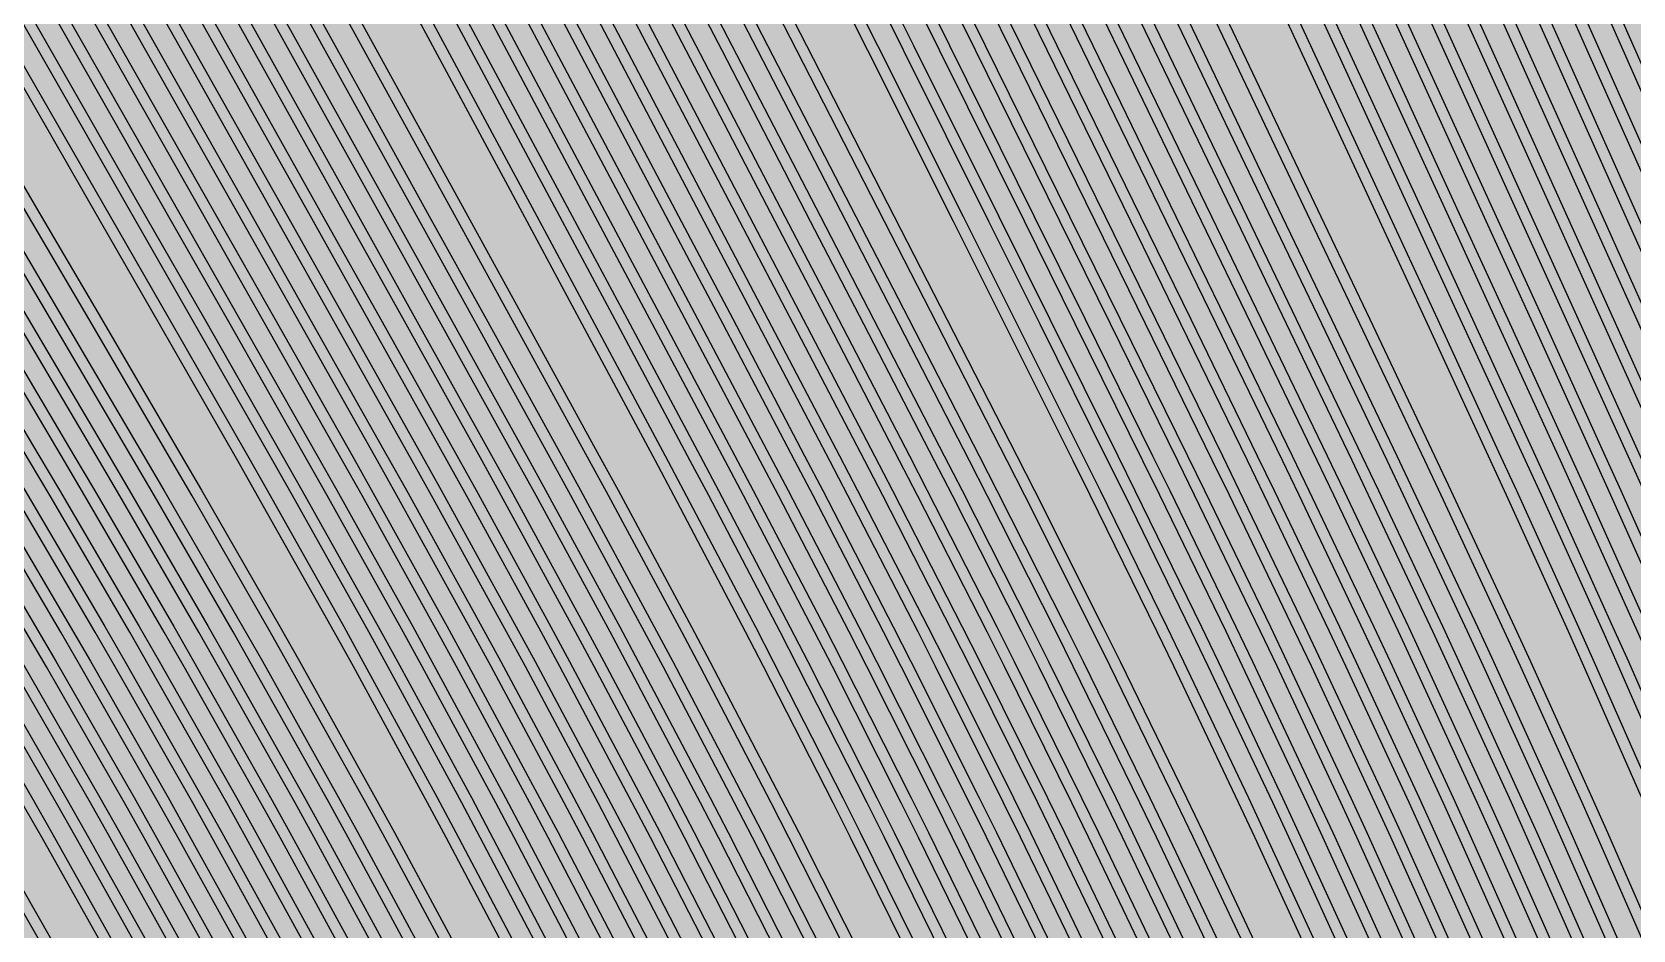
# Model space of a CAD drawing. Header units: metres. Extents: x -7220 to 10980, y -29667 to 1833.
# Drawn here: x 455.7 to 748.4, y -16540.7 to -16376.7 of the extents above; entities that cross this region are included whole.
import ezdxf

# ---------------------------------------------------------------- set-up
doc = ezdxf.new("R2010")
doc.units = ezdxf.units.M
doc.layers.add('Metal1', color=4, linetype='CONTINUOUS')
doc.layers.add('Polyimide', color=7, linetype='CONTINUOUS')

msp = doc.modelspace()

# ---------------------------------------------------------------- hatches: boundary and pattern name
at = {"layer": 'Polyimide'}
msp.add_hatch(color=7, dxfattribs=at).paths.add_polyline_path([(4099.45, -13861.55), (4142.64, -14152.77), (4214.18, -14438.35), (4313.36, -14715.55), (4439.24, -14981.69), (4590.59, -15234.21), (4765.97, -15470.68), (4963.68, -15688.82), (5181.82, -15886.53), (5418.29, -16061.91), (5670.81, -16213.26), (5936.95, -16339.14), (6214.15, -16438.32), (6499.73, -16509.85), (6790.95, -16553.05), (7085, -16567.5), (9980.38, -16567.5), (10058.79, -16571.35), (10136.45, -16582.87), (10212.6, -16601.95), (10286.52, -16628.4), (10357.49, -16661.96), (10424.83, -16702.32), (10487.89, -16749.09), (10546.06, -16801.81), (10598.78, -16859.98), (10645.55, -16923.04), (10685.91, -16990.38), (10719.48, -17061.35), (10745.93, -17135.27), (10765, -17211.43), (10776.52, -17289.08), (10780.38, -17367.5), (10780.38, -21957.3), (10741.61, -22012.91), (10705.97, -22070.59), (10673.58, -22130.14), (10644.53, -22191.39), (10618.92, -22254.16), (10596.82, -22318.25), (10578.3, -22383.46), (10563.41, -22449.6), (10552.21, -22516.46), (10544.72, -22583.84), (10540.97, -22651.53), (10540.97, -22719.32), (10544.72, -22787.01), (10552.21, -22854.38), (10563.41, -22921.24), (10578.3, -22987.38), (10596.82, -23052.6), (10618.92, -23116.68), (10644.53, -23179.45), (10673.58, -23240.71), (10705.97, -23300.26), (10741.61, -23357.93), (10780.38, -23413.54), (10780.38, -28667.5), (10776.52, -28745.91), (10765, -28823.57), (10745.93, -28899.73), (10719.48, -28973.65), (10685.91, -29044.62), (10645.55, -29111.96), (10598.78, -29175.01), (10546.06, -29233.19), (10487.89, -29285.91), (10424.83, -29332.68), (10357.49, -29373.04), (10286.52, -29406.6), (10212.6, -29433.05), (10136.45, -29452.13), (10058.79, -29463.65), (9980.38, -29467.5), (-6219.63, -29467.5), (-6298.04, -29463.65), (-6375.7, -29452.13), (-6451.85, -29433.05), (-6525.77, -29406.6), (-6596.74, -29373.04), (-6664.08, -29332.68), (-6727.14, -29285.91), (-6785.31, -29233.19), (-6838.03, -29175.01), (-6884.8, -29111.96), (-6925.16, -29044.62), (-6958.73, -28973.65), (-6985.18, -28899.73), (-7004.25, -28823.57), (-7015.77, -28745.91), (-7019.63, -28667.5), (-7019.63, -23426.32), (-6979.36, -23370.07), (-6942.33, -23311.63), (-6908.66, -23251.2), (-6878.45, -23188.96), (-6851.81, -23125.12), (-6828.81, -23059.88), (-6809.53, -22993.44), (-6794.04, -22926.02), (-6782.37, -22857.83), (-6774.57, -22789.09), (-6770.67, -22720.02), (-6770.67, -22650.84), (-6774.57, -22581.77), (-6782.37, -22513.03), (-6794.04, -22444.84), (-6809.53, -22377.42), (-6828.81, -22310.98), (-6851.81, -22245.74), (-6878.45, -22181.89), (-6908.66, -22119.66), (-6942.33, -22059.22), (-6979.36, -22000.79), (-7019.63, -21944.54), (-7019.63, -17367.5), (-7015.77, -17289.08), (-7004.25, -17211.43), (-6985.18, -17135.27), (-6958.73, -17061.35), (-6925.16, -16990.38), (-6884.8, -16923.04), (-6838.03, -16859.98), (-6785.31, -16801.81), (-6727.14, -16749.09), (-6664.08, -16702.32), (-6596.74, -16661.96), (-6525.77, -16628.4), (-6451.85, -16601.95), (-6375.7, -16582.87), (-6298.04, -16571.35), (-6219.63, -16567.5), (-3314, -16567.5), (-3019.95, -16553.05), (-2728.73, -16509.85), (-2443.15, -16438.32), (-2165.95, -16339.14), (-1899.81, -16213.26), (-1647.29, -16061.91), (-1410.82, -15886.53), (-1192.68, -15688.82), (-994.97, -15470.68), (-819.59, -15234.21), (-668.24, -14981.69), (-542.36, -14715.55), (-443.18, -14438.35), (-371.64, -14152.77), (-328.45, -13861.55), (-314, -13567.5), (-314, -13373.48), (-317.45, -13328.11), (-327.72, -13283.78), (-344.58, -13241.52), (-367.63, -13202.3), (-396.35, -13167.01), (-430.08, -13136.47), (-468.03, -13111.38), (-509.35, -13092.32), (-509.35, -13092.32), (-578.18, -13061.27), (-642.2, -13021.24), (-700.26, -12972.96), (-751.3, -12917.31), (-794.39, -12855.3), (-828.74, -12788.06), (-853.73, -12716.8), (-868.91, -12642.84), (-874, -12567.5), (-868.91, -12492.16), (-853.73, -12418.19), (-828.74, -12346.94), (-794.39, -12279.7), (-751.3, -12217.69), (-700.26, -12162.04), (-642.2, -12113.76), (-578.18, -12073.73), (-509.35, -12042.68), (-509.35, -12042.68), (-468.03, -12023.62), (-430.08, -11998.53), (-396.35, -11967.99), (-367.63, -11932.7), (-344.58, -11893.47), (-327.72, -11851.21), (-317.45, -11806.89), (-314, -11761.52), (-314, -11074.31), (-317.45, -11028.94), (-327.72, -10984.62), (-344.58, -10942.36), (-367.63, -10903.13), (-396.35, -10867.84), (-430.08, -10837.3), (-468.03, -10812.21), (-509.35, -10793.16), (-509.35, -10793.16), (-578.18, -10762.1), (-642.2, -10722.07), (-700.26, -10673.8), (-751.3, -10618.15), (-794.39, -10556.13), (-828.74, -10488.89), (-853.73, -10417.64), (-868.91, -10343.67), (-874, -10268.33), (-868.91, -10192.99), (-853.73, -10119.03), (-828.74, -10047.77), (-794.39, -9980.53), (-751.3, -9918.52), (-700.26, -9862.87), (-642.2, -9814.59), (-578.18, -9774.56), (-509.35, -9743.51), (-509.35, -9743.51), (-468.03, -9724.45), (-430.08, -9699.36), (-396.35, -9668.82), (-367.63, -9633.53), (-344.58, -9594.31), (-327.72, -9552.05), (-317.45, -9507.72), (-314, -9462.35), (-314, -8775.14), (-317.45, -8729.78), (-327.72, -8685.45), (-344.58, -8643.19), (-367.63, -8603.96), (-396.35, -8568.68), (-430.08, -8538.14), (-468.03, -8513.05), (-509.35, -8493.99), (-509.35, -8493.99), (-578.18, -8462.94), (-642.2, -8422.91), (-700.26, -8374.63), (-751.3, -8318.98), (-794.39, -8256.97), (-828.74, -8189.73), (-853.73, -8118.47), (-868.91, -8044.5), (-874, -7969.17), (-868.91, -7893.83), (-853.73, -7819.86), (-828.74, -7748.61), (-794.39, -7681.36), (-751.3, -7619.35), (-700.26, -7563.7), (-642.2, -7515.42), (-578.18, -7475.4), (-509.35, -7444.34), (-509.35, -7444.34), (-468.03, -7425.28), (-430.08, -7400.2), (-396.35, -7369.66), (-367.63, -7334.37), (-344.58, -7295.14), (-327.72, -7252.88), (-317.45, -7208.56), (-314, -7163.19), (-314, -6475.98), (-317.45, -6430.61), (-327.72, -6386.29), (-344.58, -6344.02), (-367.63, -6304.8), (-396.35, -6269.51), (-430.08, -6238.97), (-468.03, -6213.88), (-509.35, -6194.82), (-509.35, -6194.82), (-578.18, -6163.77), (-642.2, -6123.74), (-700.26, -6075.46), (-751.3, -6019.81), (-794.39, -5957.8), (-828.74, -5890.56), (-853.73, -5819.31), (-868.91, -5745.34), (-874, -5670), (-868.91, -5594.66), (-853.73, -5520.69), (-828.74, -5449.44), (-794.39, -5382.2), (-751.3, -5320.19), (-700.26, -5264.54), (-642.2, -5216.26), (-578.18, -5176.23), (-509.35, -5145.18), (-509.35, -5145.18), (-468.03, -5126.12), (-430.08, -5101.03), (-396.35, -5070.49), (-367.63, -5035.2), (-344.58, -4995.98), (-327.72, -4953.71), (-317.45, -4909.39), (-314, -4864.02), (-314, 380), (-314, 1532.5), (-269, 1532.5), (-268.78, 1525.63), (-268.1, 1518.79), (-266.98, 1512.02), (-265.42, 1505.32), (-263.43, 1498.75), (-261.01, 1492.32), (-258.17, 1486.06), (-254.93, 1480), (-251.3, 1474.17), (-247.3, 1468.58), (-242.94, 1463.27), (-238.25, 1458.25), (-233.23, 1453.56), (-227.92, 1449.2), (-222.33, 1445.2), (-216.5, 1441.57), (-210.44, 1438.33), (-204.18, 1435.49), (-197.75, 1433.07), (-191.18, 1431.08), (-184.48, 1429.52), (-177.71, 1428.4), (-170.87, 1427.72), (-164, 1427.5), (-157.13, 1427.72), (-150.29, 1428.4), (-143.52, 1429.52), (-136.82, 1431.08), (-130.25, 1433.07), (-123.82, 1435.49), (-117.56, 1438.33), (-111.5, 1441.57), (-105.67, 1445.2), (-100.08, 1449.2), (-94.77, 1453.56), (-89.75, 1458.25), (-85.06, 1463.27), (-80.7, 1468.58), (-76.7, 1474.17), (-73.07, 1480), (-69.83, 1486.06), (-66.99, 1492.32), (-64.57, 1498.75), (-62.58, 1505.32), (-61.02, 1512.02), (-59.9, 1518.79), (-59.22, 1525.63), (-59, 1532.5), (1786, 1532.5), (3835, 1532.5), (3835.21, 1539.04), (3835.86, 1545.55), (3836.92, 1552.01), (3838.41, 1558.38), (3840.31, 1564.64), (3842.61, 1570.77), (3845.31, 1576.73), (3848.4, 1582.5), (3851.85, 1588.06), (3855.66, 1593.38), (3859.82, 1598.43), (3864.29, 1603.21), (3869.07, 1607.68), (3874.12, 1611.84), (3879.44, 1615.65), (3885, 1619.1), (3890.77, 1622.19), (3896.73, 1624.89), (3902.86, 1627.19), (3909.12, 1629.09), (3915.49, 1630.58), (3921.95, 1631.64), (3928.46, 1632.29), (3935, 1632.5), (3941.54, 1632.29), (3948.05, 1631.64), (3954.51, 1630.58), (3960.88, 1629.09), (3967.14, 1627.19), (3973.27, 1624.89), (3979.23, 1622.19), (3985, 1619.1), (3990.56, 1615.65), (3995.88, 1611.84), (4000.93, 1607.68), (4005.71, 1603.21), (4010.18, 1598.43), (4014.34, 1593.38), (4018.15, 1588.06), (4021.6, 1582.5), (4024.69, 1576.73), (4027.39, 1570.77), (4029.69, 1564.64), (4031.59, 1558.38), (4033.08, 1552.01), (4034.14, 1545.55), (4034.79, 1539.04), (4035, 1532.5), (4085, 1532.5), (4085, 380), (4085, 330), (4085, -4864.02), (4088.45, -4909.39), (4098.72, -4953.71), (4115.58, -4995.98), (4138.63, -5035.2), (4167.35, -5070.49), (4201.08, -5101.03), (4239.03, -5126.12), (4280.35, -5145.18), (4280.35, -5145.18), (4349.18, -5176.23), (4413.2, -5216.26), (4471.26, -5264.54), (4522.3, -5320.19), (4565.39, -5382.2), (4599.74, -5449.44), (4624.73, -5520.69), (4639.91, -5594.66), (4645, -5670), (4639.91, -5745.34), (4624.73, -5819.31), (4599.74, -5890.56), (4565.39, -5957.8), (4522.3, -6019.81), (4471.26, -6075.46), (4413.2, -6123.74), (4349.18, -6163.77), (4280.35, -6194.82), (4239.03, -6213.88), (4201.08, -6238.97), (4167.35, -6269.51), (4138.63, -6304.8), (4115.58, -6344.02), (4098.72, -6386.29), (4088.45, -6430.61), (4085, -6475.98), (4085, -13567.5), (4099.45, -13861.55)])

# ---------------------------------------------------------------- linework, layer by layer
at = {"layer": 'Metal1'}
for points in [[(460.54, -16548.76), (446.29, -16523.88), (442.6, -16517.53), (427.88, -16492.65), (424.06, -16486.31), (408.88, -16461.42), (404.95, -16455.07), (389.43, -16430.1), (377.73, -16411.34), (358.26, -16380.1), (338.78, -16348.86), (319.3, -16317.62), (299.83, -16286.37), (280.35, -16255.13), (260.88, -16223.89), (249.12, -16205.03), (241.23, -16177.54), (240.5, -15692.12)], [(244, -15692.12), (243.27, -16177.25), (250.96, -16204.21), (262.57, -16222.83), (282.05, -16254.08), (301.53, -16285.32), (321, -16316.56), (340.48, -16347.8), (359.95, -16379.04), (379.43, -16410.28), (391.13, -16429.05), (406.65, -16454.02), (410.58, -16460.37), (425.77, -16485.27), (429.6, -16491.63), (444.32, -16516.52), (448.02, -16522.88), (462.28, -16547.78)], [(471.52, -16548.76), (457.54, -16523.87), (453.92, -16517.53), (439.49, -16492.64), (435.75, -16486.3), (420.85, -16461.41), (417, -16455.07), (401.79, -16430.1), (390.32, -16411.33), (371.22, -16380.09), (352.13, -16348.85), (333.03, -16317.61), (313.93, -16286.37), (294.84, -16255.13), (275.74, -16223.89), (264.21, -16205.02), (256.48, -16177.62), (255.75, -15692.12)], [(259.25, -15692.12), (258.52, -16177.34), (266.06, -16204.22), (277.45, -16222.84), (296.55, -16254.08), (315.64, -16285.32), (334.74, -16316.57), (353.83, -16347.81), (372.93, -16379.05), (392.03, -16410.29), (403.5, -16429.05), (418.71, -16454.03), (422.57, -16460.38), (437.47, -16485.28), (441.21, -16491.63), (455.66, -16516.53), (459.28, -16522.88), (473.26, -16547.78)], [(477.68, -16548.75), (463.76, -16523.87), (460.16, -16517.53), (445.78, -16492.64), (442.05, -16486.3), (427.22, -16461.41), (423.38, -16455.06), (408.23, -16430.1), (396.8, -16411.33), (377.78, -16380.09), (358.76, -16348.85), (339.73, -16317.61), (320.71, -16286.37), (301.69, -16255.12), (282.67, -16223.88), (271.18, -16205.02), (263.48, -16177.63), (262.75, -15692.12)], [(266.25, -15692.12), (265.52, -16177.35), (273.03, -16204.22), (284.38, -16222.84), (303.4, -16254.08), (322.42, -16285.33), (341.44, -16316.57), (360.46, -16347.81), (379.49, -16379.05), (398.51, -16410.29), (409.93, -16429.06), (425.09, -16454.03), (428.93, -16460.38), (443.77, -16485.28), (447.5, -16491.63), (461.89, -16516.53), (465.5, -16522.88), (479.43, -16547.78)], [(483.85, -16548.75), (469.98, -16523.86), (466.39, -16517.52), (452.06, -16492.64), (448.35, -16486.3), (433.58, -16461.4), (429.76, -16455.06), (414.66, -16430.09), (403.28, -16411.33), (384.33, -16380.09), (365.38, -16348.85), (346.44, -16317.61), (327.49, -16286.36), (308.54, -16255.12), (289.59, -16223.88), (278.15, -16205.02), (270.48, -16177.65), (269.75, -15692.12)], [(273.25, -15692.12), (272.52, -16177.37), (280.01, -16204.22), (291.3, -16222.85), (310.25, -16254.09), (329.2, -16285.33), (348.15, -16316.57), (367.09, -16347.81), (386.04, -16379.05), (404.99, -16410.29), (416.37, -16429.06), (431.47, -16454.03), (435.29, -16460.38), (450.08, -16485.28), (453.79, -16491.63), (468.13, -16516.53), (471.72, -16522.88), (485.6, -16547.79)], [(490.01, -16548.75), (476.2, -16523.86), (472.62, -16517.52), (458.35, -16492.64), (454.66, -16486.29), (439.94, -16461.4), (436.13, -16455.06), (421.1, -16430.09), (409.76, -16411.33), (390.89, -16380.09), (372.01, -16348.84), (353.14, -16317.6), (334.27, -16286.36), (315.39, -16255.12), (296.52, -16223.88), (285.12, -16205.02), (277.48, -16177.66), (276.75, -15692.12)], [(280.25, -15692.12), (279.52, -16177.38), (286.98, -16204.22), (298.23, -16222.85), (317.1, -16254.09), (335.98, -16285.33), (354.85, -16316.57), (373.72, -16347.81), (392.6, -16379.05), (411.47, -16410.29), (422.81, -16429.06), (437.85, -16454.03), (441.66, -16460.38), (456.38, -16485.28), (460.09, -16491.63), (474.36, -16516.53), (477.94, -16522.88), (491.76, -16547.79)], [(496.18, -16548.75), (482.42, -16523.86), (478.86, -16517.52), (464.64, -16492.63), (460.96, -16486.29), (446.3, -16461.4), (442.51, -16455.06), (427.53, -16430.09), (416.24, -16411.32), (397.44, -16380.08), (378.64, -16348.84), (359.84, -16317.6), (341.04, -16286.36), (322.24, -16255.12), (303.44, -16223.88), (292.09, -16205.02), (284.48, -16177.68), (283.75, -15692.12)], [(287.25, -15692.12), (286.52, -16177.4), (293.95, -16204.22), (305.16, -16222.85), (323.96, -16254.09), (342.76, -16285.33), (361.56, -16316.57), (380.35, -16347.81), (399.15, -16379.05), (417.95, -16410.29), (429.25, -16429.06), (444.23, -16454.03), (448.02, -16460.38), (462.69, -16485.28), (466.38, -16491.64), (480.6, -16516.54), (484.16, -16522.89), (497.93, -16547.79)], [(502.34, -16548.75), (488.64, -16523.86), (485.09, -16517.52), (470.93, -16492.63), (467.27, -16486.29), (452.66, -16461.4), (448.89, -16455.06), (433.97, -16430.09), (422.72, -16411.32), (404, -16380.08), (385.27, -16348.84), (366.54, -16317.6), (347.82, -16286.36), (329.09, -16255.12), (310.37, -16223.88), (299.06, -16205.02), (291.48, -16177.69), (290.75, -15692.12)], [(294.25, -15692.12), (293.52, -16177.41), (300.92, -16204.22), (312.08, -16222.85), (330.81, -16254.09), (349.53, -16285.33), (368.26, -16316.57), (386.99, -16347.81), (405.71, -16379.05), (424.44, -16410.3), (435.68, -16429.06), (450.6, -16454.03), (454.38, -16460.38), (469, -16485.28), (472.67, -16491.64), (486.83, -16516.54), (490.39, -16522.89), (504.1, -16547.79)], [(508.51, -16548.75), (494.86, -16523.86), (491.32, -16517.52), (477.22, -16492.63), (473.57, -16486.29), (459.02, -16461.4), (455.26, -16455.06), (440.4, -16430.09), (429.2, -16411.32), (410.55, -16380.08), (391.9, -16348.84), (373.25, -16317.6), (354.6, -16286.36), (335.94, -16255.12), (317.29, -16223.88), (306.03, -16205.02), (298.48, -16177.71), (297.75, -15692.12)], [(301.25, -15692.12), (300.52, -16177.43), (307.89, -16204.22), (319.01, -16222.85), (337.66, -16254.09), (356.31, -16285.33), (374.96, -16316.57), (393.62, -16347.81), (412.27, -16379.06), (430.92, -16410.3), (442.12, -16429.06), (456.98, -16454.04), (460.75, -16460.38), (475.3, -16485.29), (478.96, -16491.64), (493.07, -16516.54), (496.61, -16522.89), (510.26, -16547.79)], [(514.67, -16548.75), (501.07, -16523.85), (497.56, -16517.52), (483.51, -16492.63), (479.88, -16486.29), (465.38, -16461.39), (461.64, -16455.06), (446.84, -16430.09), (435.68, -16411.32), (417.1, -16380.08), (398.53, -16348.84), (379.95, -16317.6), (361.37, -16286.36), (342.79, -16255.12), (324.22, -16223.87), (313, -16205.01), (305.48, -16177.72), (304.75, -15692.12)], [(308.25, -15692.12), (307.52, -16177.45), (314.86, -16204.22), (325.94, -16222.85), (344.51, -16254.09), (363.09, -16285.33), (381.67, -16316.58), (400.25, -16347.82), (418.82, -16379.06), (437.4, -16410.3), (448.56, -16429.06), (463.36, -16454.04), (467.11, -16460.38), (481.61, -16485.29), (485.25, -16491.64), (499.3, -16516.54), (502.83, -16522.89), (516.43, -16547.79)], [(520.84, -16548.74), (507.29, -16523.85), (503.79, -16517.52), (489.8, -16492.63), (486.18, -16486.29), (471.75, -16461.39), (468.02, -16455.05), (453.28, -16430.08), (442.16, -16411.32), (423.66, -16380.08), (405.16, -16348.84), (386.65, -16317.6), (368.15, -16286.36), (349.65, -16255.11), (331.14, -16223.87), (319.97, -16205.01), (312.48, -16177.74), (311.75, -15692.12)], [(315.25, -15692.12), (314.52, -16177.46), (321.83, -16204.23), (332.86, -16222.85), (351.37, -16254.1), (369.87, -16285.34), (388.37, -16316.58), (406.88, -16347.82), (425.38, -16379.06), (443.88, -16410.3), (455, -16429.07), (469.74, -16454.04), (473.47, -16460.38), (487.91, -16485.29), (491.54, -16491.64), (505.54, -16516.54), (509.05, -16522.89), (522.6, -16547.79)], [(527, -16548.74), (513.51, -16523.85), (510.02, -16517.51), (496.09, -16492.62), (492.48, -16486.28), (478.11, -16461.39), (474.39, -16455.05), (459.71, -16430.08), (448.64, -16411.32), (430.21, -16380.08), (411.78, -16348.84), (393.35, -16317.59), (374.93, -16286.35), (356.5, -16255.11), (338.07, -16223.87), (326.94, -16205.01), (319.48, -16177.75), (318.75, -15692.12)], [(322.25, -15692.12), (321.52, -16177.48), (328.8, -16204.23), (339.79, -16222.86), (358.22, -16254.1), (376.65, -16285.34), (395.08, -16316.58), (413.51, -16347.82), (431.94, -16379.06), (450.36, -16410.3), (461.43, -16429.07), (476.12, -16454.04), (479.84, -16460.38), (494.22, -16485.29), (497.83, -16491.64), (511.77, -16516.54), (515.27, -16522.89), (528.76, -16547.8)], [(533.61, -16548.74), (520.19, -16523.85), (516.72, -16517.51), (502.86, -16492.62), (499.28, -16486.28), (484.98, -16461.39), (481.29, -16455.05), (466.69, -16430.08), (455.68, -16411.32), (437.35, -16380.07), (419.02, -16348.83), (400.7, -16317.59), (382.37, -16286.35), (364.04, -16255.11), (345.71, -16223.87), (334.65, -16205.01), (327.23, -16177.77), (326.5, -15692.12)], [(330, -15692.12), (329.27, -16177.5), (336.51, -16204.23), (347.44, -16222.86), (365.77, -16254.1), (384.09, -16285.34), (402.42, -16316.58), (420.75, -16347.82), (439.08, -16379.06), (457.4, -16410.3), (468.41, -16429.07), (483.01, -16454.04), (486.71, -16460.39), (501.01, -16485.29), (504.61, -16491.64), (518.47, -16516.54), (521.95, -16522.89), (535.37, -16547.8)], [(544.58, -16548.73), (531.44, -16523.84), (528.04, -16517.5), (514.47, -16492.61), (510.96, -16486.27), (496.96, -16461.38), (493.34, -16455.04), (479.04, -16430.07), (468.26, -16411.31), (450.32, -16380.07), (432.37, -16348.83), (414.42, -16317.58), (396.47, -16286.34), (378.53, -16255.1), (360.58, -16223.86), (349.75, -16205), (342.48, -16177.85), (341.75, -15692.12)], [(345.25, -15692.12), (344.52, -16177.58), (351.61, -16204.23), (362.31, -16222.87), (380.26, -16254.11), (398.21, -16285.35), (416.16, -16316.59), (434.1, -16347.83), (452.05, -16379.07), (470, -16410.31), (480.78, -16429.08), (495.08, -16454.05), (498.7, -16460.39), (512.71, -16485.3), (516.22, -16491.65), (529.8, -16516.55), (533.2, -16522.9), (546.35, -16547.81)], [(550.74, -16548.73), (537.66, -16523.83), (534.28, -16517.5), (520.76, -16492.61), (517.26, -16486.27), (503.32, -16461.37), (499.72, -16455.04), (485.48, -16430.07), (474.74, -16411.31), (456.87, -16380.06), (439, -16348.82), (421.13, -16317.58), (403.25, -16286.34), (385.38, -16255.1), (367.51, -16223.86), (356.72, -16205), (349.48, -16177.86), (348.75, -15692.12)], [(352.25, -15692.12), (351.52, -16177.59), (358.58, -16204.24), (369.24, -16222.87), (387.11, -16254.11), (404.99, -16285.35), (422.86, -16316.59), (440.73, -16347.83), (458.61, -16379.07), (476.48, -16410.31), (487.22, -16429.08), (501.46, -16454.05), (505.06, -16460.39), (519.01, -16485.3), (522.51, -16491.65), (536.04, -16516.55), (539.42, -16522.9), (552.52, -16547.81)], [(556.91, -16548.73), (543.88, -16523.83), (540.51, -16517.5), (527.05, -16492.61), (523.57, -16486.27), (509.68, -16461.37), (506.1, -16455.04), (491.92, -16430.07), (481.23, -16411.3), (463.43, -16380.06), (445.63, -16348.82), (427.83, -16317.58), (410.03, -16286.34), (392.23, -16255.1), (374.43, -16223.86), (363.69, -16205), (356.48, -16177.87), (355.75, -15692.12)], [(359.25, -15692.12), (358.52, -16177.61), (365.55, -16204.24), (376.17, -16222.87), (393.97, -16254.11), (411.77, -16285.35), (429.57, -16316.59), (447.36, -16347.83), (465.16, -16379.07), (482.96, -16410.31), (493.65, -16429.08), (507.84, -16454.05), (511.43, -16460.39), (525.32, -16485.3), (528.8, -16491.65), (542.27, -16516.56), (545.65, -16522.9), (558.68, -16547.81)], [(563.07, -16548.73), (550.1, -16523.83), (546.74, -16517.5), (533.34, -16492.6), (529.87, -16486.27), (516.04, -16461.37), (512.47, -16455.04), (498.35, -16430.07), (487.71, -16411.3), (469.98, -16380.06), (452.26, -16348.82), (434.53, -16317.58), (416.81, -16286.34), (399.08, -16255.1), (381.36, -16223.86), (370.66, -16205), (363.48, -16177.89), (362.75, -15692.12)], [(366.25, -15692.12), (365.52, -16177.62), (372.52, -16204.24), (383.09, -16222.87), (400.82, -16254.11), (418.54, -16285.35), (436.27, -16316.59), (453.99, -16347.83), (471.72, -16379.07), (489.45, -16410.32), (500.09, -16429.08), (514.22, -16454.05), (517.79, -16460.39), (531.62, -16485.3), (535.1, -16491.65), (548.51, -16516.56), (551.87, -16522.9), (564.85, -16547.81)], [(569.24, -16548.73), (556.32, -16523.83), (552.98, -16517.5), (539.63, -16492.6), (536.18, -16486.27), (522.4, -16461.37), (518.85, -16455.04), (504.79, -16430.06), (494.19, -16411.3), (476.53, -16380.06), (458.88, -16348.82), (441.23, -16317.58), (423.58, -16286.34), (405.93, -16255.1), (388.28, -16223.86), (377.63, -16205), (370.48, -16177.9), (369.75, -15692.12)], [(373.25, -15692.12), (372.52, -16177.64), (379.49, -16204.24), (390.02, -16222.87), (407.67, -16254.11), (425.32, -16285.35), (442.97, -16316.59), (460.63, -16347.84), (478.28, -16379.08), (495.93, -16410.32), (506.53, -16429.08), (520.59, -16454.06), (524.15, -16460.39), (537.93, -16485.31), (541.39, -16491.65), (554.74, -16516.56), (558.09, -16522.9), (571.02, -16547.81)], [(575.4, -16548.73), (562.53, -16523.82), (559.21, -16517.5), (545.92, -16492.6), (542.48, -16486.27), (528.77, -16461.37), (525.23, -16455.04), (511.22, -16430.06), (500.67, -16411.3), (483.09, -16380.06), (465.51, -16348.82), (447.94, -16317.58), (430.36, -16286.34), (412.78, -16255.1), (395.21, -16223.85), (384.6, -16205), (377.48, -16177.92), (376.75, -15692.12)], [(380.25, -15692.12), (379.52, -16177.65), (386.47, -16204.24), (396.95, -16222.87), (414.53, -16254.11), (432.1, -16285.36), (449.68, -16316.6), (467.26, -16347.84), (484.83, -16379.08), (502.41, -16410.32), (512.97, -16429.08), (526.97, -16454.06), (530.52, -16460.4), (544.24, -16485.31), (547.68, -16491.65), (560.98, -16516.56), (564.31, -16522.9), (577.18, -16547.81)], [(581.57, -16548.72), (568.75, -16523.82), (565.44, -16517.49), (552.21, -16492.6), (548.78, -16486.27), (535.13, -16461.36), (531.6, -16455.03), (517.66, -16430.06), (507.15, -16411.3), (489.64, -16380.06), (472.14, -16348.82), (454.64, -16317.58), (437.14, -16286.33), (419.63, -16255.09), (402.13, -16223.85), (391.57, -16205), (384.48, -16177.93), (383.75, -15692.12)], [(387.25, -15692.12), (386.52, -16177.67), (393.44, -16204.24), (403.88, -16222.88), (421.38, -16254.12), (438.88, -16285.36), (456.38, -16316.6), (473.89, -16347.84), (491.39, -16379.08), (508.89, -16410.32), (519.4, -16429.08), (533.35, -16454.06), (536.88, -16460.4), (550.54, -16485.31), (553.97, -16491.65), (567.21, -16516.56), (570.53, -16522.9), (583.35, -16547.81)], [(587.73, -16548.72), (574.97, -16523.82), (571.68, -16517.49), (558.49, -16492.59), (555.09, -16486.26), (541.49, -16461.36), (537.98, -16455.03), (524.09, -16430.06), (513.63, -16411.3), (496.2, -16380.06), (478.77, -16348.81), (461.34, -16317.57), (443.91, -16286.33), (426.48, -16255.09), (409.06, -16223.85), (398.54, -16204.99), (391.48, -16177.94), (390.75, -15692.12)], [(394.25, -15692.12), (393.52, -16177.68), (400.41, -16204.24), (410.8, -16222.88), (428.23, -16254.12), (445.66, -16285.36), (463.09, -16316.6), (480.52, -16347.84), (497.95, -16379.08), (515.37, -16410.32), (525.84, -16429.09), (539.73, -16454.06), (543.24, -16460.4), (556.85, -16485.31), (560.26, -16491.65), (573.45, -16516.56), (576.75, -16522.9), (589.52, -16547.82)], [(593.9, -16548.72), (581.19, -16523.82), (577.91, -16517.49), (564.78, -16492.59), (561.39, -16486.26), (547.85, -16461.36), (544.36, -16455.03), (530.53, -16430.06), (520.11, -16411.29), (502.75, -16380.05), (485.4, -16348.81), (468.04, -16317.57), (450.69, -16286.33), (433.33, -16255.09), (415.98, -16223.85), (405.51, -16204.99), (398.48, -16177.96), (397.75, -15692.12)], [(401.25, -15692.12), (400.52, -16177.7), (407.38, -16204.25), (417.73, -16222.88), (435.08, -16254.12), (452.44, -16285.36), (469.79, -16316.6), (487.15, -16347.84), (504.5, -16379.08), (521.86, -16410.32), (532.28, -16429.09), (546.11, -16454.06), (549.61, -16460.4), (563.15, -16485.31), (566.55, -16491.65), (579.68, -16516.56), (582.97, -16522.9), (595.68, -16547.82)], [(600.07, -16548.72), (587.41, -16523.82), (584.14, -16517.49), (571.07, -16492.59), (567.7, -16486.26), (554.21, -16461.36), (550.73, -16455.03), (536.97, -16430.06), (526.59, -16411.29), (509.31, -16380.05), (492.03, -16348.81), (474.75, -16317.57), (457.47, -16286.33), (440.19, -16255.09), (422.91, -16223.85), (412.48, -16204.99), (405.48, -16177.97), (404.75, -15692.12)], [(408.25, -15692.12), (407.52, -16177.71), (414.35, -16204.25), (424.66, -16222.88), (441.94, -16254.12), (459.22, -16285.36), (476.5, -16316.6), (493.78, -16347.84), (511.06, -16379.08), (528.34, -16410.33), (538.72, -16429.09), (552.49, -16454.06), (555.97, -16460.4), (569.46, -16485.31), (572.84, -16491.65), (585.92, -16516.57), (589.19, -16522.9), (601.85, -16547.82)], [(606.67, -16548.72), (594.09, -16523.81), (590.84, -16517.49), (577.85, -16492.59), (574.49, -16486.26), (561.08, -16461.35), (557.63, -16455.03), (543.94, -16430.05), (533.62, -16411.29), (516.44, -16380.05), (499.27, -16348.81), (482.09, -16317.57), (464.91, -16286.33), (447.73, -16255.09), (430.55, -16223.85), (420.18, -16204.99), (413.23, -16177.99), (412.5, -15692.12)], [(416, -15692.12), (415.27, -16177.73), (422.06, -16204.25), (432.3, -16222.88), (449.48, -16254.12), (466.66, -16285.36), (483.84, -16316.6), (501.02, -16347.85), (518.2, -16379.09), (535.38, -16410.33), (545.69, -16429.09), (559.38, -16454.07), (562.84, -16460.4), (576.25, -16485.32), (579.62, -16491.66), (592.62, -16516.57), (595.87, -16522.91), (608.46, -16547.82)], [(617.64, -16548.71), (605.34, -16523.8), (602.16, -16517.48), (589.45, -16492.58), (586.17, -16486.25), (573.06, -16461.34), (569.68, -16455.02), (556.3, -16430.04), (546.21, -16411.28), (529.41, -16380.04), (512.61, -16348.8), (495.81, -16317.56), (479.02, -16286.32), (462.22, -16255.08), (445.42, -16223.84), (435.28, -16204.98), (428.48, -16178.06), (427.75, -15692.12)], [(431.25, -15692.12), (430.52, -16177.81), (437.16, -16204.25), (447.18, -16222.89), (463.98, -16254.13), (480.78, -16285.37), (497.58, -16316.61), (514.37, -16347.85), (531.17, -16379.09), (547.97, -16410.34), (558.06, -16429.1), (571.45, -16454.07), (574.83, -16460.41), (587.95, -16485.32), (591.23, -16491.66), (603.95, -16516.58), (607.13, -16522.91), (619.44, -16547.83)], [(623.8, -16548.71), (611.56, -16523.8), (608.4, -16517.48), (595.74, -16492.57), (592.48, -16486.25), (579.42, -16461.34), (576.06, -16455.02), (562.73, -16430.04), (552.69, -16411.28), (535.97, -16380.04), (519.24, -16348.8), (502.52, -16317.56), (485.79, -16286.32), (469.07, -16255.08), (452.34, -16223.84), (442.25, -16204.98), (435.48, -16178.07), (434.75, -15692.12)], [(438.25, -15692.12), (437.52, -16177.82), (444.13, -16204.26), (454.11, -16222.89), (470.83, -16254.13), (487.56, -16285.37), (504.28, -16316.61), (521, -16347.86), (537.73, -16379.1), (554.45, -16410.34), (564.5, -16429.1), (577.83, -16454.08), (581.19, -16460.41), (594.25, -16485.33), (597.52, -16491.66), (610.18, -16516.58), (613.35, -16522.91), (625.6, -16547.83)], [(629.97, -16548.71), (617.78, -16523.8), (614.63, -16517.48), (602.03, -16492.57), (598.78, -16486.25), (585.79, -16461.34), (582.44, -16455.02), (569.17, -16430.04), (559.17, -16411.28), (542.52, -16380.04), (525.87, -16348.8), (509.22, -16317.56), (492.57, -16286.32), (475.92, -16255.08), (459.27, -16223.83), (449.22, -16204.98), (442.48, -16178.09), (441.75, -15692.12)], [(445.25, -15692.12), (444.52, -16177.84), (451.1, -16204.26), (461.03, -16222.89), (477.68, -16254.13), (494.33, -16285.38), (510.98, -16316.62), (527.64, -16347.86), (544.29, -16379.1), (560.94, -16410.34), (570.94, -16429.1), (584.2, -16454.08), (587.56, -16460.41), (600.56, -16485.33), (603.81, -16491.66), (616.42, -16516.58), (619.57, -16522.91), (631.77, -16547.83)], [(636.14, -16548.7), (623.99, -16523.8), (620.86, -16517.48), (608.32, -16492.57), (605.09, -16486.25), (592.15, -16461.34), (588.81, -16455.01), (575.61, -16430.04), (565.65, -16411.28), (549.08, -16380.04), (532.5, -16348.8), (515.92, -16317.56), (499.35, -16286.31), (482.77, -16255.07), (466.19, -16223.83), (456.19, -16204.98), (449.48, -16178.1), (448.75, -15692.12)], [(452.25, -15692.12), (451.52, -16177.85), (458.07, -16204.26), (467.96, -16222.9), (484.54, -16254.14), (501.11, -16285.38), (517.69, -16316.62), (534.27, -16347.86), (550.84, -16379.1), (567.42, -16410.34), (577.37, -16429.1), (590.58, -16454.08), (593.92, -16460.41), (606.86, -16485.33), (610.11, -16491.66), (622.65, -16516.58), (625.79, -16522.91), (637.94, -16547.83)], [(642.3, -16548.7), (630.21, -16523.79), (627.1, -16517.47), (614.61, -16492.57), (611.39, -16486.24), (598.51, -16461.33), (595.19, -16455.01), (582.04, -16430.04), (572.13, -16411.28), (555.63, -16380.04), (539.13, -16348.79), (522.63, -16317.55), (506.12, -16286.31), (489.62, -16255.07), (473.12, -16223.83), (463.16, -16204.98), (456.48, -16178.11), (455.75, -15692.12)], [(459.25, -15692.12), (458.52, -16177.87), (465.04, -16204.26), (474.89, -16222.9), (491.39, -16254.14), (507.89, -16285.38), (524.39, -16316.62), (540.9, -16347.86), (557.4, -16379.1), (573.9, -16410.34), (583.81, -16429.1), (596.96, -16454.08), (600.28, -16460.41), (613.17, -16485.33), (616.4, -16491.67), (628.89, -16516.58), (632.01, -16522.92), (644.1, -16547.84)], [(648.47, -16548.7), (636.43, -16523.79), (633.33, -16517.47), (620.9, -16492.57), (617.69, -16486.24), (604.87, -16461.33), (601.57, -16455.01), (588.48, -16430.04), (578.61, -16411.27), (562.18, -16380.03), (545.76, -16348.79), (529.33, -16317.55), (512.9, -16286.31), (496.47, -16255.07), (480.04, -16223.83), (470.13, -16204.98), (463.48, -16178.13), (462.75, -15692.12)], [(466.25, -15692.12), (465.52, -16177.88), (472.01, -16204.26), (481.81, -16222.9), (498.24, -16254.14), (514.67, -16285.38), (531.1, -16316.62), (547.53, -16347.86), (563.95, -16379.1), (580.38, -16410.34), (590.25, -16429.11), (603.34, -16454.08), (606.65, -16460.41), (619.48, -16485.33), (622.69, -16491.67), (635.12, -16516.58), (638.23, -16522.92), (650.27, -16547.84)], [(654.63, -16548.7), (642.65, -16523.79), (639.56, -16517.47), (627.19, -16492.56), (624, -16486.24), (611.23, -16461.33), (607.95, -16455.01), (594.91, -16430.03), (585.09, -16411.27), (568.74, -16380.03), (552.38, -16348.79), (536.03, -16317.55), (519.68, -16286.31), (503.32, -16255.07), (486.97, -16223.83), (477.1, -16204.98), (470.48, -16178.14), (469.75, -15692.12)], [(473.25, -15692.12), (472.52, -16177.89), (478.98, -16204.26), (488.74, -16222.9), (505.09, -16254.14), (521.45, -16285.38), (537.8, -16316.62), (554.16, -16347.86), (570.51, -16379.1), (586.86, -16410.35), (596.69, -16429.11), (609.72, -16454.08), (613.01, -16460.41), (625.78, -16485.33), (628.98, -16491.67), (641.36, -16516.59), (644.45, -16522.92), (656.44, -16547.84)], [(660.8, -16548.7), (648.87, -16523.79), (645.8, -16517.47), (633.48, -16492.56), (630.3, -16486.24), (617.59, -16461.33), (614.32, -16455.01), (601.35, -16430.03), (591.57, -16411.27), (575.29, -16380.03), (559.01, -16348.79), (542.73, -16317.55), (526.45, -16286.31), (510.17, -16255.07), (493.89, -16223.83), (484.07, -16204.97), (477.48, -16178.15), (476.75, -15692.12)], [(480.25, -15692.12), (479.52, -16177.91), (485.95, -16204.26), (495.67, -16222.9), (511.95, -16254.14), (528.23, -16285.38), (544.51, -16316.62), (560.79, -16347.87), (577.07, -16379.11), (593.35, -16410.35), (603.12, -16429.11), (616.1, -16454.09), (619.37, -16460.41), (632.09, -16485.34), (635.27, -16491.67), (647.59, -16516.59), (650.67, -16522.92), (662.6, -16547.84)], [(666.96, -16548.7), (655.09, -16523.79), (652.03, -16517.47), (639.77, -16492.56), (636.61, -16486.24), (623.96, -16461.33), (620.7, -16455.01), (607.79, -16430.03), (598.05, -16411.27), (581.85, -16380.03), (565.64, -16348.79), (549.44, -16317.55), (533.23, -16286.31), (517.02, -16255.07), (500.82, -16223.82), (491.04, -16204.97), (484.48, -16178.17), (483.75, -15692.12)], [(487.25, -15692.12), (486.52, -16177.92), (492.93, -16204.27), (502.59, -16222.9), (518.8, -16254.14), (535.01, -16285.39), (551.21, -16316.63), (567.42, -16347.87), (583.62, -16379.11), (599.83, -16410.35), (609.56, -16429.11), (622.48, -16454.09), (625.74, -16460.42), (638.39, -16485.34), (641.56, -16491.67), (653.83, -16516.59), (656.89, -16522.92), (668.77, -16547.84)], [(673.13, -16548.69), (661.31, -16523.78), (658.26, -16517.47), (646.06, -16492.56), (642.91, -16486.24), (630.32, -16461.32), (627.08, -16455), (614.22, -16430.03), (604.53, -16411.27), (588.4, -16380.03), (572.27, -16348.79), (556.14, -16317.55), (540.01, -16286.3), (523.88, -16255.06), (507.74, -16223.82), (498.01, -16204.97), (491.48, -16178.18), (490.75, -15692.12)], [(494.25, -15692.12), (493.52, -16177.94), (499.9, -16204.27), (509.52, -16222.91), (525.65, -16254.15), (541.78, -16285.39), (557.92, -16316.63), (574.05, -16347.87), (590.18, -16379.11), (606.31, -16410.35), (616, -16429.11), (628.85, -16454.09), (632.1, -16460.42), (644.7, -16485.34), (647.85, -16491.67), (660.06, -16516.59), (663.12, -16522.92), (674.94, -16547.84)], [(679.73, -16548.69), (667.99, -16523.78), (664.96, -16517.46), (652.83, -16492.55), (649.7, -16486.23), (637.19, -16461.32), (633.97, -16455), (621.2, -16430.03), (611.57, -16411.27), (595.54, -16380.02), (579.51, -16348.78), (563.48, -16317.54), (547.45, -16286.3), (531.42, -16255.06), (515.39, -16223.82), (505.72, -16204.97), (499.23, -16178.2), (498.5, -15692.12)], [(502, -15692.12), (501.27, -16177.96), (507.61, -16204.27), (517.17, -16222.91), (533.2, -16254.15), (549.23, -16285.39), (565.26, -16316.63), (581.29, -16347.87), (597.32, -16379.11), (613.35, -16410.35), (622.98, -16429.11), (635.75, -16454.09), (638.98, -16460.42), (651.49, -16485.34), (654.63, -16491.67), (666.76, -16516.59), (669.79, -16522.92), (681.54, -16547.85)], [(690.7, -16548.68), (679.24, -16523.77), (676.28, -16517.45), (664.44, -16492.54), (661.39, -16486.23), (649.17, -16461.31), (646.03, -16454.99), (633.55, -16430.02), (624.16, -16411.26), (608.51, -16380.02), (592.86, -16348.78), (577.21, -16317.53), (561.56, -16286.29), (545.91, -16255.05), (530.26, -16223.81), (520.81, -16204.96), (514.48, -16178.27), (513.75, -15692.12)], [(517.25, -15692.12), (516.52, -16178.03), (522.71, -16204.28), (532.04, -16222.92), (547.69, -16254.16), (563.34, -16285.4), (578.99, -16316.64), (594.64, -16347.88), (610.29, -16379.12), (625.94, -16410.36), (635.34, -16429.12), (647.82, -16454.1), (650.96, -16460.42), (663.19, -16485.35), (666.24, -16491.68), (678.09, -16516.6), (681.05, -16522.93), (692.52, -16547.85)], [(696.87, -16548.68), (685.46, -16523.77), (682.52, -16517.45), (670.73, -16492.54), (667.69, -16486.22), (655.53, -16461.31), (652.4, -16454.99), (639.99, -16430.02), (630.64, -16411.26), (615.06, -16380.01), (599.49, -16348.77), (583.91, -16317.53), (568.33, -16286.29), (552.76, -16255.05), (537.18, -16223.81), (527.78, -16204.96), (521.48, -16178.28), (520.75, -15692.12)], [(524.25, -15692.12), (523.52, -16178.04), (529.68, -16204.28), (538.97, -16222.92), (554.55, -16254.16), (570.12, -16285.4), (585.7, -16316.64), (601.27, -16347.88), (616.85, -16379.12), (632.43, -16410.36), (641.78, -16429.12), (654.19, -16454.1), (657.33, -16460.42), (669.49, -16485.35), (672.53, -16491.68), (684.33, -16516.6), (687.27, -16522.93), (698.69, -16547.86)], [(703.03, -16548.68), (691.68, -16523.76), (688.75, -16517.45), (677.02, -16492.54), (674, -16486.22), (661.89, -16461.31), (658.78, -16454.99), (646.43, -16430.01), (637.12, -16411.25), (621.62, -16380.01), (606.11, -16348.77), (590.61, -16317.53), (575.11, -16286.29), (559.61, -16255.05), (544.11, -16223.81), (534.75, -16204.96), (528.48, -16178.29), (527.75, -15692.12)], [(531.25, -15692.12), (530.52, -16178.05), (536.65, -16204.28), (545.9, -16222.92), (561.4, -16254.16), (576.9, -16285.4), (592.4, -16316.64), (607.91, -16347.88), (623.41, -16379.12), (638.91, -16410.36), (648.22, -16429.13), (660.57, -16454.1), (663.69, -16460.43), (675.8, -16485.35), (678.82, -16491.68), (690.56, -16516.61), (693.49, -16522.93), (704.86, -16547.86)], [(709.2, -16548.68), (697.89, -16523.76), (694.98, -16517.45), (683.31, -16492.54), (680.3, -16486.22), (668.25, -16461.3), (665.16, -16454.99), (652.86, -16430.01), (643.6, -16411.25), (628.17, -16380.01), (612.74, -16348.77), (597.31, -16317.53), (581.89, -16286.29), (566.46, -16255.05), (551.03, -16223.81), (541.72, -16204.96), (535.48, -16178.3), (534.75, -15692.12)], [(538.25, -15692.12), (537.52, -16178.07), (543.62, -16204.28), (552.82, -16222.92), (568.25, -16254.16), (583.68, -16285.4), (599.11, -16316.64), (614.54, -16347.88), (629.96, -16379.13), (645.39, -16410.37), (654.66, -16429.13), (666.95, -16454.11), (670.05, -16460.43), (682.1, -16485.35), (685.12, -16491.68), (696.8, -16516.61), (699.71, -16522.93), (711.02, -16547.86)], [(715.36, -16548.68), (704.11, -16523.76), (701.22, -16517.45), (689.6, -16492.53), (686.6, -16486.22), (674.62, -16461.3), (671.53, -16454.99), (659.3, -16430.01), (650.08, -16411.25), (634.72, -16380.01), (619.37, -16348.77), (604.02, -16317.53), (588.66, -16286.29), (573.31, -16255.05), (557.96, -16223.8), (548.69, -16204.96), (542.48, -16178.32), (541.75, -15692.12)], [(545.25, -15692.12), (544.52, -16178.08), (550.59, -16204.28), (559.75, -16222.92), (575.1, -16254.16), (590.46, -16285.4), (605.81, -16316.65), (621.17, -16347.89), (636.52, -16379.13), (651.87, -16410.37), (661.09, -16429.13), (673.33, -16454.11), (676.42, -16460.43), (688.41, -16485.36), (691.41, -16491.68), (703.03, -16516.61), (705.93, -16522.93), (717.19, -16547.86)], [(721.53, -16548.68), (710.33, -16523.76), (707.45, -16517.45), (695.89, -16492.53), (692.91, -16486.22), (680.98, -16461.3), (677.91, -16454.98), (665.73, -16430.01), (656.56, -16411.25), (641.28, -16380.01), (626, -16348.77), (610.72, -16317.53), (595.44, -16286.28), (580.16, -16255.04), (564.88, -16223.8), (555.66, -16204.96), (549.48, -16178.33), (548.75, -15692.12)], [(552.25, -15692.12), (551.52, -16178.1), (557.56, -16204.28), (566.68, -16222.92), (581.96, -16254.17), (597.24, -16285.41), (612.52, -16316.65), (627.8, -16347.89), (643.08, -16379.13), (658.36, -16410.37), (667.53, -16429.13), (679.71, -16454.11), (682.78, -16460.43), (694.71, -16485.36), (697.7, -16491.68), (709.27, -16516.61), (712.16, -16522.93), (723.36, -16547.86)], [(727.69, -16548.67), (716.55, -16523.76), (713.68, -16517.44), (702.18, -16492.53), (699.21, -16486.21), (687.34, -16461.3), (684.29, -16454.98), (672.17, -16430.01), (663.04, -16411.25), (647.83, -16380.01), (632.63, -16348.77), (617.42, -16317.52), (602.22, -16286.28), (587.01, -16255.04), (571.81, -16223.8), (562.63, -16204.95), (556.48, -16178.34), (555.75, -15692.12)], [(559.25, -15692.12), (558.52, -16178.11), (564.53, -16204.28), (573.6, -16222.93), (588.81, -16254.17), (604.02, -16285.41), (619.22, -16316.65), (634.43, -16347.89), (649.63, -16379.13), (664.84, -16410.37), (673.97, -16429.13), (686.09, -16454.11), (689.14, -16460.43), (701.02, -16485.36), (703.99, -16491.68), (715.5, -16516.61), (718.38, -16522.93), (729.52, -16547.86)], [(733.86, -16548.67), (722.77, -16523.75), (719.92, -16517.44), (708.47, -16492.53), (705.52, -16486.21), (693.7, -16461.29), (690.66, -16454.98), (678.61, -16430), (669.52, -16411.25), (654.39, -16380), (639.26, -16348.76), (624.13, -16317.52), (608.99, -16286.28), (593.86, -16255.04), (578.73, -16223.8), (569.6, -16204.95), (563.48, -16178.35), (562.75, -15692.12)], [(566.25, -15692.12), (565.52, -16178.12), (571.5, -16204.29), (580.53, -16222.93), (595.66, -16254.17), (610.79, -16285.41), (625.93, -16316.65), (641.06, -16347.89), (656.19, -16379.13), (671.32, -16410.37), (680.41, -16429.13), (692.47, -16454.11), (695.51, -16460.43), (707.33, -16485.36), (710.28, -16491.69), (721.74, -16516.61), (724.6, -16522.93), (735.69, -16547.87)], [(740.03, -16548.67), (728.99, -16523.75), (726.15, -16517.44), (714.75, -16492.52), (711.82, -16486.21), (700.06, -16461.29), (697.04, -16454.98), (685.04, -16430), (676, -16411.24), (660.94, -16380), (645.89, -16348.76), (630.83, -16317.52), (615.77, -16286.28), (600.71, -16255.04), (585.66, -16223.8), (576.57, -16204.95), (570.48, -16178.37), (569.75, -15692.12)], [(573.25, -15692.12), (572.52, -16178.14), (578.47, -16204.29), (587.46, -16222.93), (602.52, -16254.17), (617.57, -16285.41), (632.63, -16316.65), (647.69, -16347.89), (662.74, -16379.13), (677.8, -16410.38), (686.84, -16429.14), (698.84, -16454.11), (701.87, -16460.43), (713.63, -16485.36), (716.57, -16491.69), (727.97, -16516.62), (730.82, -16522.94), (741.86, -16547.87)], [(746.19, -16548.67), (735.21, -16523.75), (732.39, -16517.44), (721.04, -16492.52), (718.12, -16486.21), (706.42, -16461.29), (703.42, -16454.98), (691.48, -16430), (682.48, -16411.24), (667.5, -16380), (652.51, -16348.76), (637.53, -16317.52), (622.55, -16286.28), (607.56, -16255.04), (592.58, -16223.8), (583.54, -16204.95), (577.48, -16178.38), (576.75, -15692.12)], [(580.25, -15692.12), (579.52, -16178.15), (585.44, -16204.29), (594.38, -16222.93), (609.37, -16254.17), (624.35, -16285.41), (639.33, -16316.65), (654.32, -16347.9), (669.3, -16379.14), (684.28, -16410.38), (693.28, -16429.14), (705.22, -16454.12), (708.23, -16460.43), (719.94, -16485.37), (722.86, -16491.69), (734.21, -16516.62), (737.04, -16522.94), (748.02, -16547.87)], [(752.79, -16548.67), (741.89, -16523.75), (739.08, -16517.44), (727.82, -16492.52), (724.92, -16486.21), (713.3, -16461.29), (710.31, -16454.97), (698.45, -16430), (689.52, -16411.24), (674.63, -16380), (659.75, -16348.76), (644.87, -16317.52), (629.99, -16286.28), (615.11, -16255.03), (600.23, -16223.79), (591.25, -16204.95), (585.23, -16178.4), (584.5, -15692.12)], [(588, -15692.12), (587.27, -16178.17), (593.15, -16204.29), (602.03, -16222.93), (616.92, -16254.17), (631.8, -16285.42), (646.68, -16316.66), (661.56, -16347.9), (676.44, -16379.14), (691.32, -16410.38), (700.26, -16429.14), (712.12, -16454.12), (715.11, -16460.44), (726.73, -16485.37), (729.64, -16491.69), (740.91, -16516.62), (743.72, -16522.94), (754.63, -16547.87)], [(763.77, -16548.66), (753.14, -16523.73), (750.4, -16517.43), (739.43, -16492.51), (736.6, -16486.2), (725.28, -16461.27), (722.37, -16454.97), (710.81, -16429.99), (702.1, -16411.23), (687.6, -16379.99), (673.1, -16348.75), (658.6, -16317.51), (644.1, -16286.27), (629.6, -16255.03), (615.09, -16223.78), (606.35, -16204.94), (600.48, -16178.46), (599.75, -15692.12)], [(603.25, -15692.12), (602.52, -16178.23), (608.25, -16204.3), (616.91, -16222.94), (631.41, -16254.18), (645.91, -16285.42), (660.41, -16316.67), (674.91, -16347.91), (689.42, -16379.15), (703.92, -16410.39), (712.63, -16429.15), (724.18, -16454.13), (727.09, -16460.44), (738.42, -16485.38), (741.25, -16491.7), (752.24, -16516.63), (754.97, -16522.94), (765.61, -16547.88)], [(769.93, -16548.66), (759.36, -16523.73), (756.64, -16517.43), (745.72, -16492.5), (742.91, -16486.2), (731.64, -16461.27), (728.74, -16454.96), (717.25, -16429.99), (708.58, -16411.23), (694.16, -16379.99), (679.73, -16348.75), (665.3, -16317.51), (650.87, -16286.26), (636.45, -16255.02), (622.02, -16223.78), (613.32, -16204.94), (607.48, -16178.47), (606.75, -15692.12)], [(610.25, -15692.12), (609.52, -16178.25), (615.22, -16204.3), (623.84, -16222.94), (638.26, -16254.19), (652.69, -16285.43), (667.12, -16316.67), (681.54, -16347.91), (695.97, -16379.15), (710.4, -16410.39), (719.06, -16429.15), (730.56, -16454.13), (733.46, -16460.44), (744.73, -16485.38), (747.54, -16491.7), (758.47, -16516.63), (761.2, -16522.95), (771.77, -16547.88)], [(776.1, -16548.66), (765.58, -16523.73), (762.87, -16517.43), (752, -16492.5), (749.21, -16486.2), (738, -16461.27), (735.12, -16454.96), (723.68, -16429.98), (715.06, -16411.23), (700.71, -16379.99), (686.36, -16348.74), (672, -16317.5), (657.65, -16286.26), (643.3, -16255.02), (628.94, -16223.78), (620.29, -16204.94), (614.48, -16178.48), (613.75, -15692.12)], [(617.25, -15692.12), (616.52, -16178.26), (622.2, -16204.3), (630.76, -16222.95), (645.12, -16254.19), (659.47, -16285.43), (673.82, -16316.67), (688.17, -16347.91), (702.53, -16379.15), (716.88, -16410.39), (725.5, -16429.15), (736.94, -16454.13), (739.82, -16460.44), (751.04, -16485.38), (753.84, -16491.7), (764.71, -16516.63), (767.42, -16522.95), (777.94, -16547.88)], [(782.26, -16548.65), (771.8, -16523.73), (769.11, -16517.42), (758.29, -16492.5), (755.51, -16486.19), (744.36, -16461.27), (741.5, -16454.96), (730.12, -16429.98), (721.54, -16411.22), (707.27, -16379.98), (692.99, -16348.74), (678.71, -16317.5), (664.43, -16286.26), (650.15, -16255.02), (635.87, -16223.78), (627.26, -16204.94), (621.48, -16178.49), (620.75, -15692.12)], [(624.25, -15692.12), (623.52, -16178.27), (629.17, -16204.3), (637.69, -16222.95), (651.97, -16254.19), (666.25, -16285.43), (680.53, -16316.67), (694.81, -16347.91), (709.08, -16379.15), (723.36, -16410.39), (731.94, -16429.15), (743.32, -16454.13), (746.18, -16460.45), (757.34, -16485.38), (760.13, -16491.7), (770.94, -16516.63), (773.64, -16522.95), (784.11, -16547.88)], [(788.43, -16548.65), (778.02, -16523.73), (775.34, -16517.42), (764.58, -16492.5), (761.82, -16486.19), (750.72, -16461.27), (747.87, -16454.96), (736.55, -16429.98), (728.03, -16411.22), (713.82, -16379.98), (699.61, -16348.74), (685.41, -16317.5), (671.2, -16286.26), (657, -16255.02), (642.79, -16223.78), (634.23, -16204.94), (628.48, -16178.5), (627.75, -15692.12)], [(631.25, -15692.12), (630.52, -16178.29), (636.14, -16204.3), (644.62, -16222.95), (658.82, -16254.19), (673.03, -16285.43), (687.23, -16316.67), (701.44, -16347.91), (715.64, -16379.15), (729.85, -16410.4), (738.38, -16429.15), (749.7, -16454.13), (752.55, -16460.45), (763.65, -16485.38), (766.42, -16491.7), (777.18, -16516.63), (779.86, -16522.95), (790.27, -16547.89)], [(794.59, -16548.65), (784.23, -16523.72), (781.57, -16517.42), (770.87, -16492.5), (768.12, -16486.19), (757.09, -16461.26), (754.25, -16454.96), (742.99, -16429.98), (734.51, -16411.22), (720.37, -16379.98), (706.24, -16348.74), (692.11, -16317.5), (677.98, -16286.26), (663.85, -16255.02), (649.72, -16223.78), (641.2, -16204.93), (635.48, -16178.52), (634.75, -15692.12)], [(638.25, -15692.12), (637.52, -16178.3), (643.11, -16204.3), (651.54, -16222.95), (665.67, -16254.19), (679.8, -16285.43), (693.93, -16316.67), (708.07, -16347.92), (722.2, -16379.16), (736.33, -16410.4), (744.81, -16429.16), (756.08, -16454.14), (758.91, -16460.45), (769.95, -16485.39), (772.71, -16491.7), (783.41, -16516.64), (786.08, -16522.95), (796.44, -16547.89)], [(800.76, -16548.65), (790.45, -16523.72), (787.81, -16517.42), (777.16, -16492.49), (774.43, -16486.19), (763.45, -16461.26), (760.63, -16454.96), (749.43, -16429.98), (740.99, -16411.22), (726.93, -16379.98), (712.87, -16348.74), (698.82, -16317.5), (684.76, -16286.26), (670.7, -16255.02), (656.64, -16223.77), (648.17, -16204.93), (642.48, -16178.53), (641.75, -15692.12)], [(645.25, -15692.12), (644.52, -16178.31), (650.08, -16204.31), (658.47, -16222.95), (672.53, -16254.19), (686.58, -16285.44), (700.64, -16316.68), (714.7, -16347.92), (728.75, -16379.16), (742.81, -16410.4), (751.25, -16429.16), (762.45, -16454.14), (765.28, -16460.45), (776.26, -16485.39), (779, -16491.7), (789.65, -16516.64), (792.3, -16522.95), (802.61, -16547.89)], [(806.92, -16548.65), (796.67, -16523.72), (794.04, -16517.42), (783.45, -16492.49), (780.73, -16486.19), (769.81, -16461.26), (767.01, -16454.95), (755.86, -16429.98), (747.47, -16411.22), (733.48, -16379.98), (719.5, -16348.74), (705.52, -16317.5), (691.54, -16286.25), (677.55, -16255.01), (663.57, -16223.77), (655.14, -16204.93), (649.48, -16178.54), (648.75, -15692.12)], [(652.25, -15692.12), (651.52, -16178.32), (657.05, -16204.31), (665.4, -16222.96), (679.38, -16254.2), (693.36, -16285.44), (707.34, -16316.68), (721.33, -16347.92), (735.31, -16379.16), (749.29, -16410.4), (757.69, -16429.16), (768.83, -16454.14), (771.64, -16460.45), (782.56, -16485.39), (785.29, -16491.7), (795.88, -16516.64), (798.52, -16522.95), (808.77, -16547.89)], [(813.09, -16548.65), (802.89, -16523.72), (800.27, -16517.41), (789.74, -16492.49), (787.04, -16486.18), (776.17, -16461.26), (773.38, -16454.95), (762.3, -16429.97), (753.95, -16411.22), (740.04, -16379.98), (726.13, -16348.73), (712.22, -16317.49), (698.31, -16286.25), (684.4, -16255.01), (670.5, -16223.77), (662.11, -16204.93), (656.48, -16178.55), (655.75, -15692.12)], [(659.25, -15692.12), (658.52, -16178.34), (664.02, -16204.31), (672.32, -16222.96), (686.23, -16254.2), (700.14, -16285.44), (714.05, -16316.68), (727.96, -16347.92), (741.87, -16379.16), (755.77, -16410.4), (764.13, -16429.16), (775.21, -16454.14), (778, -16460.45), (788.87, -16485.39), (791.58, -16491.7), (802.12, -16516.64), (804.74, -16522.95), (814.94, -16547.89)], [(819.25, -16548.64), (809.11, -16523.71), (806.51, -16517.41), (796.03, -16492.49), (793.34, -16486.18), (782.53, -16461.25), (779.76, -16454.95), (768.73, -16429.97), (760.43, -16411.21), (746.59, -16379.97), (732.76, -16348.73), (718.92, -16317.49), (705.09, -16286.25), (691.25, -16255.01), (677.42, -16223.77), (669.08, -16204.93), (663.48, -16178.56), (662.75, -15692.12)], [(666.25, -15692.12), (665.52, -16178.35), (670.99, -16204.31), (679.25, -16222.96), (693.08, -16254.2), (706.92, -16285.44), (720.75, -16316.68), (734.59, -16347.92), (748.42, -16379.16), (762.26, -16410.4), (770.56, -16429.16), (781.59, -16454.14), (784.37, -16460.45), (795.18, -16485.39), (797.87, -16491.71), (808.35, -16516.64), (810.96, -16522.96), (821.11, -16547.9)]]:
    msp.add_lwpolyline(points, dxfattribs=at)

doc.saveas('drawing.dxf')
